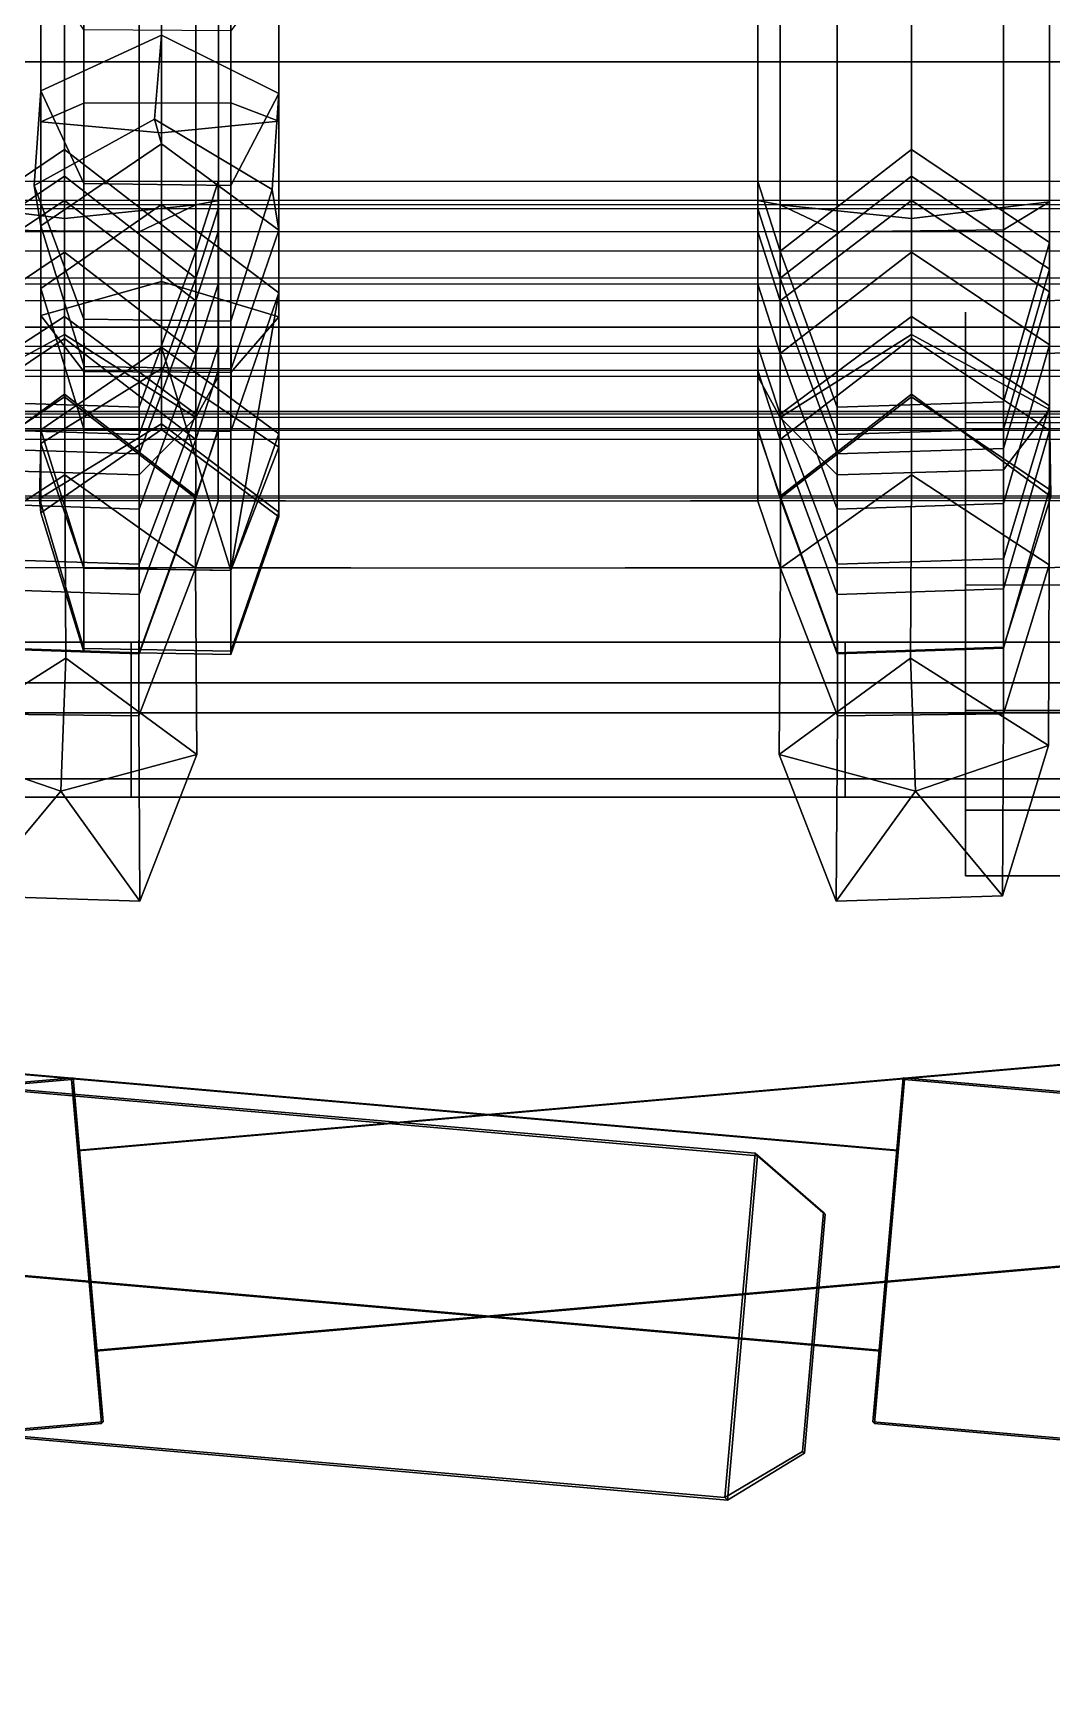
# Model space of a CAD drawing. Extents: x -252 to 252, y 0 to 101.
# Drawn here: x 196.3 to 200.5, y 14.07 to 20.88 of the extents above; entities that cross this region are included whole.
import ezdxf

# ---------------------------------------------------------------- set-up
doc = ezdxf.new("R2010")
doc.units = 0

msp = doc.modelspace()

# ---------------------------------------------------------------- linework, layer by layer
for points in [[(196.337097, 20.511292, 121.54702), (196.337097, 21.884995, 121.13636), (196.514252, 21.952021, 121.711983), (196.514252, 20.58807, 122.121117)], [(196.514252, 20.58807, 122.121117), (196.514252, 21.952021, 121.711983), (197.120285, 21.953234, 121.722801), (197.120285, 20.589447, 122.131996)], [(197.120285, 20.589447, 122.131996), (197.120285, 21.953234, 121.722801), (197.31749, 21.886963, 121.153236), (197.31749, 20.513542, 121.563393)], [(196.833374, 20.465231, 121.201912), (196.833374, 21.844782, 120.791328), (196.337097, 21.884995, 121.13636), (196.337097, 20.511292, 121.54702)], [(197.31749, 20.513542, 121.563393), (197.31749, 21.886963, 121.153236), (196.833374, 21.844782, 120.791328), (196.833374, 20.465231, 121.201912)], [(196.833389, 21.317327, 107.884071), (196.833389, 20.868469, 108.299126), (196.337097, 20.638727, 108.038231), (196.337097, 21.15716, 107.575371)], [(197.31749, 21.149303, 107.559975), (197.31749, 20.627499, 108.025337), (196.833389, 20.868469, 108.299126), (196.833389, 21.317327, 107.884071)], [(196.741714, 20.057257, -57.073151), (196.741714, 21.23052, -56.93692), (196.055923, 21.227802, -56.91423), (196.055923, 20.064901, -57.051437)], [(196.975372, 20.168886, -56.454132), (196.97554, 21.153934, -56.295334), (196.741714, 21.23052, -56.93692), (196.741714, 20.057257, -57.073151)], [(199.384445, 20.168886, -155.291443), (199.384277, 21.153934, -155.450241), (199.618103, 21.23052, -154.808655), (199.618103, 20.057257, -154.672424)], [(199.618103, 20.057257, -154.672424), (199.618103, 21.23052, -154.808655), (200.303894, 21.227802, -154.831345), (200.303894, 20.064901, -154.694138)], [(200.303894, 20.064901, -154.694138), (200.303894, 21.227802, -154.831345), (200.493866, 21.149532, -155.486023), (200.493866, 20.181246, -155.325882)], [(173.486786, -0.033936, 217.815475), (173.486786, 21.105835, 217.815475), (240.904663, 21.105835, 217.815536), (240.904663, -0.033936, 217.815506)], [(173.486786, 21.105835, 200.184692), (173.486786, 20.758301, 199.681946), (240.904663, 20.758301, 199.681946), (240.904663, 21.105835, 200.184692)], [(181.678436, 20.170946, -155.296692), (181.678406, 21.153006, -155.456345), (199.384277, 21.153934, -155.450241), (199.384445, 20.168886, -155.291443)], [(195.865952, 20.181246, -56.419693), (195.865952, 21.149532, -56.259552), (196.434097, 21.103878, -55.877853), (196.434097, 20.112244, -56.057053)], [(196.337097, 21.15716, 107.575371), (196.337097, 20.638727, 108.038231), (196.514252, 20.2558, 107.603035), (196.514252, 20.890156, 107.061081)], [(196.434097, 20.112244, -56.057053), (196.434097, 21.103878, -55.877853), (196.97554, 21.153934, -56.295334), (196.975372, 20.168886, -56.454132)], [(214.681381, 20.170946, -56.448883), (214.681412, 21.153006, -56.28923), (196.97554, 21.153934, -56.295334), (196.975372, 20.168886, -56.454132)], [(197.06842, 21.095037, -56.013428), (197.068115, 20.186163, -56.175095), (196.975372, 20.168886, -56.454132), (196.97554, 21.153934, -56.295334)], [(197.12027, 20.885307, 107.051453), (197.12027, 20.248848, 107.595406), (197.31749, 20.627499, 108.025337), (197.31749, 21.149303, 107.559975)], [(199.291397, 21.095037, -155.732147), (199.291702, 20.186163, -155.57048), (199.384445, 20.168886, -155.291443), (199.384277, 21.153934, -155.450241)], [(199.92572, 20.112244, -155.688522), (199.92572, 21.103878, -155.867722), (199.384277, 21.153934, -155.450241), (199.384445, 20.168886, -155.291443)], [(200.493866, 20.181246, -155.325882), (200.493866, 21.149532, -155.486023), (199.92572, 21.103878, -155.867722), (199.92572, 20.112244, -155.688522)], [(199.291397, 21.095037, -155.732147), (181.770874, 21.094227, -155.737869), (181.771423, 20.188307, -155.576233), (199.291702, 20.186163, -155.57048)], [(197.06842, 21.095037, -56.013428), (214.588943, 21.094227, -56.007706), (214.588394, 20.188307, -56.169342), (197.068115, 20.186163, -56.175095)], [(196.833389, 20.868469, 108.299126), (196.805252, 20.522322, 109.002464), (196.308746, 20.248247, 108.866371), (196.337097, 20.638727, 108.038231)], [(196.514252, 20.890156, 107.061081), (196.514252, 20.2558, 107.603035), (197.12027, 20.248848, 107.595406), (197.12027, 20.885307, 107.051453)], [(197.31749, 20.627499, 108.025337), (197.28949, 20.231127, 108.866005), (196.805252, 20.522322, 109.002464), (196.833389, 20.868469, 108.299126)], [(240.904663, 19.664185, 199.681946), (240.904663, 20.758301, 199.681946), (173.486786, 20.758301, 199.681946), (173.486786, 19.664185, 199.681946)], [(196.337097, 20.638727, 108.038231), (196.308746, 20.248247, 108.866371), (196.514252, 19.696627, 108.592796), (196.514252, 20.2558, 107.603035)], [(197.12027, 20.248848, 107.595406), (197.120285, 19.689064, 108.586067), (197.28949, 20.231127, 108.866005), (197.31749, 20.627499, 108.025337)], [(196.337097, 19.71277, 121.611031), (196.337097, 20.511292, 121.54702), (196.514252, 20.58807, 122.121117), (196.514252, 19.480957, 122.142128)], [(196.514252, 19.480957, 122.142128), (196.514252, 20.58807, 122.121117), (197.120285, 20.589447, 122.131996), (197.120285, 19.476746, 122.151543)], [(197.120285, 19.476746, 122.151543), (197.120285, 20.589447, 122.131996), (197.31749, 20.513542, 121.563393), (197.31749, 19.705961, 121.626381)], [(196.805252, 20.522322, 109.002464), (196.833191, 20.419563, 110.684746), (196.337082, 20.081671, 110.68911), (196.308746, 20.248247, 108.866371)], [(196.833374, 19.851828, 121.292244), (196.833374, 20.465231, 121.201912), (196.337097, 20.511292, 121.54702), (196.337097, 19.71277, 121.611031)], [(197.28949, 20.231127, 108.866005), (197.317245, 20.064226, 110.673134), (196.833191, 20.419563, 110.684746), (196.805252, 20.522322, 109.002464)], [(197.31749, 19.705961, 121.626381), (197.31749, 20.513542, 121.563393), (196.833374, 20.465231, 121.201912), (196.833374, 19.851828, 121.292244)], [(195.865952, 19.809288, -42.065674), (195.865952, 20.013504, -44.504181), (196.434097, 20.396759, -44.472092), (196.434097, 20.18572, -41.987213)], [(195.865952, 20.013504, -44.504181), (195.865952, 19.902584, -47.146774), (196.434097, 20.286816, -47.162979), (196.434097, 20.396759, -44.472092)], [(196.833191, 20.419563, 110.684746), (196.833374, 20.17001, 113.825508), (196.337097, 19.82291, 113.805336), (196.337082, 20.081671, 110.68911)], [(196.434097, 20.18572, -41.987213), (196.434097, 20.396759, -44.472092), (196.975372, 19.977404, -44.506897), (196.975372, 19.773079, -42.073288)], [(196.434097, 20.396759, -44.472092), (196.434097, 20.286816, -47.162979), (196.975372, 19.865627, -47.14505), (196.975372, 19.977404, -44.506897)], [(197.317245, 20.064226, 110.673134), (197.31749, 19.80591, 113.804115), (196.833374, 20.17001, 113.825508), (196.833191, 20.419563, 110.684746)], [(199.92572, 20.18572, -169.758362), (199.92572, 20.396759, -167.273483), (199.384445, 19.977404, -167.238678), (199.384445, 19.773079, -169.672287)], [(199.92572, 20.396759, -167.273483), (199.92572, 20.286816, -164.582596), (199.384445, 19.865627, -164.600525), (199.384445, 19.977404, -167.238678)], [(200.493866, 19.809288, -169.679901), (200.493866, 20.013504, -167.241394), (199.92572, 20.396759, -167.273483), (199.92572, 20.18572, -169.758362)], [(200.493866, 20.013504, -167.241394), (200.493866, 19.902584, -164.598801), (199.92572, 20.286816, -164.582596), (199.92572, 20.396759, -167.273483)], [(195.865952, 19.902584, -47.146774), (195.865952, 19.591726, -49.801056), (196.434097, 19.973686, -49.845642), (196.434097, 20.286816, -47.162979)], [(196.434097, 20.286816, -47.162979), (196.434097, 19.973686, -49.845642), (196.975372, 19.555761, -49.796417), (196.975372, 19.865627, -47.14505)], [(199.92572, 20.286816, -164.582596), (199.92572, 19.973686, -161.899933), (199.384445, 19.555761, -161.949158), (199.384445, 19.865627, -164.600525)], [(200.493866, 19.902584, -164.598801), (200.493866, 19.591726, -161.944519), (199.92572, 19.973686, -161.899933), (199.92572, 20.286816, -164.582596)], [(199.291718, 20.264772, -167.244827), (181.771454, 20.270863, -167.245193), (181.771423, 20.062759, -169.714905), (199.291718, 20.056789, -169.713562)], [(181.771454, 20.157879, -164.577194), (181.771454, 20.270863, -167.245193), (199.291718, 20.264772, -167.244827), (199.291718, 20.151781, -164.57782)], [(196.308746, 20.248247, 108.866371), (196.337082, 20.081671, 110.68911), (196.514542, 19.502501, 110.709236), (196.514252, 19.696627, 108.592796)], [(196.514252, 20.2558, 107.603035), (196.514252, 19.696627, 108.592796), (197.120285, 19.689064, 108.586067), (197.12027, 20.248848, 107.595406)], [(197.0681, 20.151781, -47.167755), (197.0681, 20.264772, -44.500748), (196.975372, 19.977404, -44.506897), (196.975372, 19.865627, -47.14505)], [(197.0681, 20.264772, -44.500748), (197.0681, 20.056789, -42.032013), (196.975372, 19.773079, -42.073288), (196.975372, 19.977404, -44.506897)], [(214.588364, 20.157879, -47.168381), (214.588364, 20.270863, -44.500381), (197.0681, 20.264772, -44.500748), (197.0681, 20.151781, -47.167755)], [(197.0681, 20.264772, -44.500748), (214.588364, 20.270863, -44.500381), (214.588394, 20.062759, -42.03067), (197.0681, 20.056789, -42.032013)], [(197.120285, 19.689064, 108.586067), (197.120453, 19.491718, 110.699379), (197.317245, 20.064226, 110.673134), (197.28949, 20.231127, 108.866005)], [(199.291718, 20.151781, -164.57782), (199.291718, 20.264772, -167.244827), (199.384445, 19.977404, -167.238678), (199.384445, 19.865627, -164.600525)], [(199.291718, 20.264772, -167.244827), (199.291718, 20.056789, -169.713562), (199.384445, 19.773079, -169.672287), (199.384445, 19.977404, -167.238678)], [(199.384277, 19.291578, -155.548416), (181.678391, 19.29631, -155.551575), (181.678436, 20.170946, -155.296692), (199.384445, 20.168886, -155.291443)], [(181.771423, 20.188307, -155.576233), (181.770966, 19.46479, -155.755295), (199.291458, 19.461075, -155.751526), (199.291702, 20.186163, -155.57048)], [(199.291718, 19.841305, -161.911331), (181.771423, 19.847355, -161.910721), (181.771454, 20.157879, -164.577194), (199.291718, 20.151781, -164.57782)], [(195.865952, 19.339731, -39.824478), (195.865952, 19.809288, -42.065674), (196.434097, 20.18572, -41.987213), (196.434097, 19.707495, -39.712326)], [(195.865952, 19.324181, -56.181915), (195.865952, 20.181246, -56.419693), (196.434097, 20.112244, -56.057053), (196.434097, 19.633501, -55.941315)], [(196.833374, 20.17001, 113.825508), (196.833374, 19.582031, 118.009575), (196.337097, 19.240602, 117.943977), (196.337097, 19.82291, 113.805336)], [(196.434097, 19.707495, -39.712326), (196.434097, 20.18572, -41.987213), (196.975372, 19.773079, -42.073288), (196.975372, 19.305079, -39.835022)], [(196.434097, 19.633501, -55.941315), (196.434097, 20.112244, -56.057053), (196.975372, 20.168886, -56.454132), (196.97554, 19.291578, -56.197159)], [(196.97554, 19.291578, -56.197159), (196.975372, 20.168886, -56.454132), (196.741714, 20.057257, -57.073151), (196.741714, 19.055222, -56.772873)], [(196.833374, 19.582031, 118.009575), (196.833374, 20.17001, 113.825508), (197.31749, 19.80591, 113.804115), (197.12027, 18.661106, 117.83271)], [(197.068115, 20.186163, -56.175095), (197.068359, 19.461075, -55.994049), (196.97554, 19.291578, -56.197159), (196.975372, 20.168886, -56.454132)], [(196.97554, 19.291578, -56.197159), (214.681427, 19.29631, -56.194), (214.681381, 20.170946, -56.448883), (196.975372, 20.168886, -56.454132)], [(197.0681, 19.841305, -49.834244), (197.0681, 20.151781, -47.167755), (196.975372, 19.865627, -47.14505), (196.975372, 19.555761, -49.796417)], [(197.0681, 19.841305, -49.834244), (214.588394, 19.847355, -49.834854), (214.588364, 20.157879, -47.168381), (197.0681, 20.151781, -47.167755)], [(214.588394, 20.188307, -56.169342), (214.588852, 19.46479, -55.99028), (197.068359, 19.461075, -55.994049), (197.068115, 20.186163, -56.175095)], [(199.291702, 20.186163, -155.57048), (199.291458, 19.461075, -155.751526), (199.384277, 19.291578, -155.548416), (199.384445, 20.168886, -155.291443)], [(199.291718, 19.841305, -161.911331), (199.291718, 20.151781, -164.57782), (199.384445, 19.865627, -164.600525), (199.384445, 19.555761, -161.949158)], [(199.92572, 19.633501, -155.80426), (199.92572, 20.112244, -155.688522), (199.384445, 20.168886, -155.291443), (199.384277, 19.291578, -155.548416)], [(199.384277, 19.291578, -155.548416), (199.384445, 20.168886, -155.291443), (199.618103, 20.057257, -154.672424), (199.618103, 19.055222, -154.972702)], [(199.92572, 19.707495, -172.033249), (199.92572, 20.18572, -169.758362), (199.384445, 19.773079, -169.672287), (199.384445, 19.305079, -171.910553)], [(200.493866, 19.339731, -171.921097), (200.493866, 19.809288, -169.679901), (199.92572, 20.18572, -169.758362), (199.92572, 19.707495, -172.033249)], [(200.493866, 19.324181, -155.56366), (200.493866, 20.181246, -155.325882), (199.92572, 20.112244, -155.688522), (199.92572, 19.633501, -155.80426)], [(200.303894, 19.07608, -154.98172), (200.303894, 20.064901, -154.694138), (200.493866, 20.181246, -155.325882), (200.493866, 19.324181, -155.56366)], [(181.771423, 20.062759, -169.714905), (181.771408, 19.589851, -171.982956), (199.291916, 19.584032, -171.981125), (199.291718, 20.056789, -169.713562)], [(196.741714, 19.055222, -56.772873), (196.741714, 20.057257, -57.073151), (196.055923, 20.064901, -57.051437), (196.055923, 19.07608, -56.763855)], [(196.337082, 20.081671, 110.68911), (196.337097, 19.82291, 113.805336), (196.514252, 19.244299, 113.772026), (196.514542, 19.502501, 110.709236)], [(197.0681, 20.056789, -42.032013), (197.067902, 19.584032, -39.76445), (196.975372, 19.305079, -39.835022), (196.975372, 19.773079, -42.073288)], [(214.588394, 20.062759, -42.03067), (214.588409, 19.589851, -39.762619), (197.067902, 19.584032, -39.76445), (197.0681, 20.056789, -42.032013)], [(197.120453, 19.491718, 110.699379), (197.120285, 19.233791, 113.771629), (197.31749, 19.80591, 113.804115), (197.317245, 20.064226, 110.673134)], [(199.291718, 20.056789, -169.713562), (199.291916, 19.584032, -171.981125), (199.384445, 19.305079, -171.910553), (199.384445, 19.773079, -169.672287)], [(199.618103, 19.055222, -154.972702), (199.618103, 20.057257, -154.672424), (200.303894, 20.064901, -154.694138), (200.303894, 19.07608, -154.98172)], [(199.384445, 19.977404, -167.238678), (181.678436, 19.983555, -167.239044), (181.678436, 19.87179, -164.600388), (199.384445, 19.865627, -164.600525)], [(181.678436, 19.779116, -169.67366), (181.678436, 19.983555, -167.239044), (199.384445, 19.977404, -167.238678), (199.384445, 19.773079, -169.672287)], [(195.865952, 19.591726, -49.801056), (195.865952, 19.237305, -52.235611), (196.434097, 19.617863, -52.290955), (196.434097, 19.973686, -49.845642)], [(196.434097, 19.973686, -49.845642), (196.434097, 19.617863, -52.290955), (196.975372, 19.200703, -52.229996), (196.975372, 19.555761, -49.796417)], [(196.975372, 19.773079, -42.073288), (196.975372, 19.977404, -44.506897), (196.741714, 19.333738, -44.560486), (196.741714, 19.141623, -42.20549)], [(196.975372, 19.977404, -44.506897), (196.975372, 19.865627, -47.14505), (196.741714, 19.221096, -47.117569), (196.741714, 19.333738, -44.560486)], [(196.975372, 19.977404, -44.506897), (214.681381, 19.983555, -44.506531), (214.681381, 19.87179, -47.145187), (196.975372, 19.865627, -47.14505)], [(214.681381, 19.779116, -42.071915), (214.681381, 19.983555, -44.506531), (196.975372, 19.977404, -44.506897), (196.975372, 19.773079, -42.073288)], [(199.384445, 19.773079, -169.672287), (199.384445, 19.977404, -167.238678), (199.618103, 19.333738, -167.185089), (199.618103, 19.141623, -169.540085)], [(199.384445, 19.977404, -167.238678), (199.384445, 19.865627, -164.600525), (199.618103, 19.221096, -164.628006), (199.618103, 19.333738, -167.185089)], [(199.92572, 19.973686, -161.899933), (199.92572, 19.617863, -159.45462), (199.384445, 19.200703, -159.515579), (199.384445, 19.555761, -161.949158)], [(200.493866, 19.591726, -161.944519), (200.493866, 19.237305, -159.509964), (199.92572, 19.617863, -159.45462), (199.92572, 19.973686, -161.899933)], [(200.303894, 19.163996, -169.544724), (200.303894, 19.35652, -167.186798), (200.493866, 20.013504, -167.241394), (200.493866, 19.809288, -169.679901)], [(200.303894, 19.35652, -167.186798), (200.303894, 19.243933, -164.626785), (200.493866, 19.902584, -164.598801), (200.493866, 20.013504, -167.241394)], [(200.303894, 19.243933, -164.626785), (200.303894, 18.936968, -162.021286), (200.493866, 19.591726, -161.944519), (200.493866, 19.902584, -164.598801)], [(181.678436, 19.87179, -164.600388), (181.678436, 19.561871, -161.948074), (199.384445, 19.555761, -161.949158), (199.384445, 19.865627, -164.600525)], [(181.771423, 19.491432, -159.476135), (181.771423, 19.847355, -161.910721), (199.291718, 19.841305, -161.911331), (199.291718, 19.485394, -159.477234)], [(196.833374, 19.493629, 121.261986), (196.833374, 19.851828, 121.292244), (196.337097, 19.71277, 121.611031), (196.337097, 19.184687, 121.421577)], [(196.337097, 19.82291, 113.805336), (196.337097, 19.240602, 117.943977), (196.514252, 18.671442, 117.834496), (196.514252, 19.244299, 113.772026)], [(196.975372, 19.865627, -47.14505), (196.975372, 19.555761, -49.796417), (196.741714, 18.914265, -49.721603), (196.741714, 19.221096, -47.117569)], [(197.31749, 19.169558, 121.4291), (197.31749, 19.705961, 121.626381), (196.833374, 19.851828, 121.292244), (196.833374, 19.493629, 121.261986)], [(214.681381, 19.87179, -47.145187), (214.681381, 19.561871, -49.797501), (196.975372, 19.555761, -49.796417), (196.975372, 19.865627, -47.14505)], [(197.0681, 19.485394, -52.268341), (197.0681, 19.841305, -49.834244), (196.975372, 19.555761, -49.796417), (196.975372, 19.200703, -52.229996)], [(214.588394, 19.491432, -52.26944), (214.588394, 19.847355, -49.834854), (197.0681, 19.841305, -49.834244), (197.0681, 19.485394, -52.268341)], [(199.291718, 19.485394, -159.477234), (199.291718, 19.841305, -161.911331), (199.384445, 19.555761, -161.949158), (199.384445, 19.200703, -159.515579)], [(199.384445, 19.865627, -164.600525), (199.384445, 19.555761, -161.949158), (199.618103, 18.914265, -162.023972), (199.618103, 19.221096, -164.628006)], [(199.384445, 19.305079, -171.910553), (181.678436, 19.31101, -171.911942), (181.678436, 19.779116, -169.67366), (199.384445, 19.773079, -169.672287)], [(196.975372, 19.305079, -39.835022), (196.975372, 19.773079, -42.073288), (196.741714, 19.141623, -42.20549), (196.741714, 18.687441, -40.023804)], [(196.975372, 19.305079, -39.835022), (214.681381, 19.31101, -39.833641), (214.681381, 19.779116, -42.071915), (196.975372, 19.773079, -42.073288)], [(197.12027, 18.661106, 117.83271), (197.31749, 19.80591, 113.804115), (197.120285, 19.233791, 113.771629)], [(199.384445, 19.305079, -171.910553), (199.384445, 19.773079, -169.672287), (199.618103, 19.141623, -169.540085), (199.618103, 18.687441, -171.721771)], [(200.303894, 18.709299, -171.728363), (200.303894, 19.163996, -169.544724), (200.493866, 19.809288, -169.679901), (200.493866, 19.339731, -171.921097)], [(195.867188, 18.683996, -37.684982), (195.865952, 19.339731, -39.824478), (196.434097, 19.707495, -39.712326), (196.43512, 19.055487, -37.583382)], [(196.337097, 19.184687, 121.421577), (196.337097, 19.71277, 121.611031), (196.514252, 19.480957, 122.142128), (196.514252, 18.669683, 121.687019)], [(196.43512, 19.055487, -37.583382), (196.434097, 19.707495, -39.712326), (196.975372, 19.305079, -39.835022), (196.974625, 18.670834, -37.761635)], [(196.514252, 19.696627, 108.592796), (196.514542, 19.502501, 110.709236), (197.120453, 19.491718, 110.699379), (197.120285, 19.689064, 108.586067)], [(197.120285, 18.66033, 121.692024), (197.120285, 19.476746, 122.151543), (197.31749, 19.705961, 121.626381), (197.31749, 19.169558, 121.4291)], [(199.924698, 19.055487, -174.162201), (199.92572, 19.707495, -172.033249), (199.384445, 19.305079, -171.910553), (199.385193, 18.670834, -173.983948)], [(200.49263, 18.683996, -174.060593), (200.493866, 19.339731, -171.921097), (199.92572, 19.707495, -172.033249), (199.924698, 19.055487, -174.162201)], [(200.147507, 18.084034, -41.058395), (200.147507, 17.401602, -45.317184), (200.147507, 19.726036, -45.317184), (200.147507, 19.271122, -41.058395)], [(200.147507, 17.401602, -50.328888), (200.147507, 19.162817, -50.328888), (200.147507, 19.726036, -45.317184), (200.147507, 17.401602, -45.317184)], [(173.486786, 19.664185, 199.681946), (173.486786, 19.31665, 200.184692), (240.904663, 19.31665, 200.184692), (240.904663, 19.664185, 199.681946)], [(195.860107, 18.965393, -55.505142), (195.865952, 19.324181, -56.181915), (196.434097, 19.633501, -55.941315), (196.434097, 19.388397, -55.556534)], [(195.865952, 19.237305, -52.235611), (195.865952, 18.994432, -54.218567), (196.434097, 19.37616, -54.265045), (196.434097, 19.617863, -52.290955)], [(196.434097, 19.388397, -55.556534), (196.434097, 19.633501, -55.941315), (196.97554, 19.291578, -56.197159), (196.975372, 18.966841, -55.558594)], [(196.434097, 19.617863, -52.290955), (196.434097, 19.37616, -54.265045), (196.975372, 18.958479, -54.213898), (196.975372, 19.200703, -52.229996)], [(199.92572, 19.388397, -156.189041), (199.92572, 19.633501, -155.80426), (199.384277, 19.291578, -155.548416), (199.384445, 18.966841, -156.186981)], [(199.92572, 19.617863, -159.45462), (199.92572, 19.37616, -157.48053), (199.384445, 18.958479, -157.531677), (199.384445, 19.200703, -159.515579)], [(200.49971, 18.965393, -156.240433), (200.493866, 19.324181, -155.56366), (199.92572, 19.633501, -155.80426), (199.92572, 19.388397, -156.189041)], [(200.493866, 19.237305, -159.509964), (200.493866, 18.994432, -157.527008), (199.92572, 19.37616, -157.48053), (199.92572, 19.617863, -159.45462)], [(199.384445, 19.555761, -161.949158), (181.678436, 19.561871, -161.948074), (181.678436, 19.206806, -159.51445), (199.384445, 19.200703, -159.515579)], [(199.291916, 19.584032, -171.981125), (181.771408, 19.589851, -171.982956), (181.770264, 18.959055, -174.142761), (199.292374, 18.946117, -174.066498)], [(196.833374, 19.582031, 118.009575), (196.833374, 19.24271, 120.127724), (196.337097, 18.898685, 120.077293), (196.337097, 19.240602, 117.943977)], [(196.975372, 19.555761, -49.796417), (196.975372, 19.200703, -52.229996), (196.741714, 18.562315, -52.1371), (196.741714, 18.914265, -49.721603)], [(197.31749, 19.223879, 117.940331), (197.31749, 18.881834, 120.074608), (196.833374, 19.24271, 120.127724), (196.833374, 19.582031, 118.009575)], [(197.12027, 18.661106, 117.83271), (197.31749, 19.223879, 117.940331), (196.833374, 19.582031, 118.009575)], [(197.067902, 19.584032, -39.76445), (197.067444, 18.946117, -37.679085), (196.974625, 18.670834, -37.761635), (196.975372, 19.305079, -39.835022)], [(196.975372, 19.555761, -49.796417), (214.681381, 19.561871, -49.797501), (214.681381, 19.206806, -52.231125), (196.975372, 19.200703, -52.229996)], [(197.067902, 19.584032, -39.76445), (214.588409, 19.589851, -39.762619), (214.589554, 18.959055, -37.602814), (197.067444, 18.946117, -37.679085)], [(199.291916, 19.584032, -171.981125), (199.292374, 18.946117, -174.066498), (199.385193, 18.670834, -173.983948), (199.384445, 19.305079, -171.910553)], [(199.384445, 19.555761, -161.949158), (199.384445, 19.200703, -159.515579), (199.618103, 18.562315, -159.608475), (199.618103, 18.914265, -162.023972)], [(200.303894, 18.936968, -162.021286), (200.303894, 18.584934, -159.604782), (200.493866, 19.237305, -159.509964), (200.493866, 19.591726, -161.944519)], [(199.291718, 19.245434, -157.514862), (181.771423, 19.251513, -157.514679), (181.771423, 19.491432, -159.476135), (199.291718, 19.485394, -159.477234)], [(196.833374, 19.266062, 120.935814), (196.833374, 19.493629, 121.261986), (196.337097, 19.184687, 121.421577), (196.331223, 18.956903, 120.996742)], [(196.514542, 19.502501, 110.709236), (196.514252, 19.244299, 113.772026), (197.120285, 19.233791, 113.771629), (197.120453, 19.491718, 110.699379)], [(196.514252, 18.669683, 121.687019), (196.514252, 19.480957, 122.142128), (197.120285, 19.476746, 122.151543), (197.120285, 18.66033, 121.692024)], [(197.31749, 18.901436, 120.943306), (197.31749, 19.169558, 121.4291), (196.833374, 19.493629, 121.261986), (196.833374, 19.266062, 120.935814)], [(197.0681, 19.245434, -54.230713), (197.0681, 19.485394, -52.268341), (196.975372, 19.200703, -52.229996), (196.975372, 18.958479, -54.213898)], [(197.0681, 19.245434, -54.230713), (214.588394, 19.251513, -54.230896), (214.588394, 19.491432, -52.26944), (197.0681, 19.485394, -52.268341)], [(199.291718, 19.245434, -157.514862), (199.291718, 19.485394, -159.477234), (199.384445, 19.200703, -159.515579), (199.384445, 18.958479, -157.531677)], [(199.291458, 19.461075, -155.751526), (181.770966, 19.46479, -155.755295), (181.771423, 19.244499, -156.253006), (199.291718, 19.238398, -156.252625)], [(197.068359, 19.461075, -55.994049), (197.0681, 19.238398, -55.49295), (196.975372, 18.966841, -55.558594), (196.97554, 19.291578, -56.197159)], [(197.068359, 19.461075, -55.994049), (214.588852, 19.46479, -55.99028), (214.588394, 19.244499, -55.492569), (197.0681, 19.238398, -55.49295)], [(199.291458, 19.461075, -155.751526), (199.291718, 19.238398, -156.252625), (199.384445, 18.966841, -156.186981), (199.384277, 19.291578, -155.548416)], [(195.865952, 18.994432, -54.218567), (195.860107, 18.965393, -55.505142), (196.434097, 19.388397, -55.556534), (196.434097, 19.37616, -54.265045)], [(196.741714, 19.141623, -42.20549), (196.741714, 19.333738, -44.560486), (196.055923, 19.35652, -44.558777), (196.055923, 19.163996, -42.200851)], [(196.741714, 19.333738, -44.560486), (196.741714, 19.221096, -47.117569), (196.055923, 19.243933, -47.11879), (196.055923, 19.35652, -44.558777)], [(196.434097, 19.37616, -54.265045), (196.434097, 19.388397, -55.556534), (196.975372, 18.966841, -55.558594), (196.975372, 18.958479, -54.213898)], [(199.92572, 19.37616, -157.48053), (199.92572, 19.388397, -156.189041), (199.384445, 18.966841, -156.186981), (199.384445, 18.958479, -157.531677)], [(199.618103, 19.141623, -169.540085), (199.618103, 19.333738, -167.185089), (200.303894, 19.35652, -167.186798), (200.303894, 19.163996, -169.544724)], [(199.618103, 19.333738, -167.185089), (199.618103, 19.221096, -164.628006), (200.303894, 19.243933, -164.626785), (200.303894, 19.35652, -167.186798)], [(200.493866, 18.994432, -157.527008), (200.49971, 18.965393, -156.240433), (199.92572, 19.388397, -156.189041), (199.92572, 19.37616, -157.48053)], [(200.30394, 18.06975, -173.82016), (200.303894, 18.709299, -171.728363), (200.493866, 19.339731, -171.921097), (200.49263, 18.683996, -174.060593)], [(173.486786, 19.31665, 200.184692), (173.486786, -0.033936, 200.184692), (240.904663, -0.033936, 200.184692), (240.904663, 19.31665, 200.184692)], [(181.67746, 18.683996, -174.060837), (181.678436, 19.31101, -171.911942), (199.384445, 19.305079, -171.910553), (199.385193, 18.670834, -173.983948)], [(181.678436, 18.973007, -156.186859), (181.678391, 19.29631, -155.551575), (199.384277, 19.291578, -155.548416), (199.384445, 18.966841, -156.186981)], [(196.833374, 19.24271, 120.127724), (196.833374, 19.266062, 120.935814), (196.331223, 18.956903, 120.996742), (196.337097, 18.898685, 120.077293)], [(196.974625, 18.670834, -37.761635), (196.975372, 19.305079, -39.835022), (196.741714, 18.687441, -40.023804), (196.740234, 18.061615, -37.972595)], [(196.975372, 18.966841, -55.558594), (196.97554, 19.291578, -56.197159), (196.741714, 19.055222, -56.772873), (196.741714, 18.321732, -55.562408)], [(197.31749, 18.881834, 120.074608), (197.31749, 18.901436, 120.943306), (196.833374, 19.266062, 120.935814), (196.833374, 19.24271, 120.127724)], [(214.682358, 18.683996, -37.684738), (214.681381, 19.31101, -39.833641), (196.975372, 19.305079, -39.835022), (196.974625, 18.670834, -37.761635)], [(214.681381, 18.973007, -55.558716), (214.681427, 19.29631, -56.194), (196.97554, 19.291578, -56.197159), (196.975372, 18.966841, -55.558594)], [(199.384445, 18.966841, -156.186981), (199.384277, 19.291578, -155.548416), (199.618103, 19.055222, -154.972702), (199.618103, 18.321732, -156.183167)], [(199.385193, 18.670834, -173.983948), (199.384445, 19.305079, -171.910553), (199.618103, 18.687441, -171.721771), (199.619583, 18.061615, -173.77298)], [(200.147507, 19.271122, -41.058395), (211.613754, 19.271122, -41.05864), (211.613754, 18.084034, -41.05864), (200.147507, 18.084034, -41.058395)], [(200.303894, 18.344591, -156.182953), (200.303894, 19.07608, -154.98172), (200.493866, 19.324181, -155.56366), (200.49971, 18.965393, -156.240433)], [(181.678436, 19.206806, -159.51445), (181.678436, 18.964605, -157.531082), (199.384445, 18.958479, -157.531677), (199.384445, 19.200703, -159.515579)], [(181.771423, 19.244499, -156.253006), (181.771423, 19.251513, -157.514679), (199.291718, 19.245434, -157.514862), (199.291718, 19.238398, -156.252625)], [(196.741714, 19.221096, -47.117569), (196.741714, 18.914265, -49.721603), (196.055923, 18.936968, -49.724289), (196.055923, 19.243933, -47.11879)], [(196.337097, 19.240602, 117.943977), (196.337097, 18.898685, 120.077293), (196.514252, 18.325195, 119.99366), (196.514252, 18.671442, 117.834496)], [(196.514252, 19.244299, 113.772026), (196.514252, 18.671442, 117.834496), (197.12027, 18.661106, 117.83271), (197.120285, 19.233791, 113.771629)], [(196.975372, 19.200703, -52.229996), (196.975372, 18.958479, -54.213898), (196.741714, 18.317389, -54.135132), (196.741714, 18.562315, -52.1371)], [(197.0681, 19.238398, -55.49295), (197.0681, 19.245434, -54.230713), (196.975372, 18.958479, -54.213898), (196.975372, 18.966841, -55.558594)], [(214.681381, 19.206806, -52.231125), (214.681381, 18.964605, -54.214493), (196.975372, 18.958479, -54.213898), (196.975372, 19.200703, -52.229996)], [(214.588394, 19.244499, -55.492569), (214.588394, 19.251513, -54.230896), (197.0681, 19.245434, -54.230713), (197.0681, 19.238398, -55.49295)], [(197.12027, 18.661106, 117.83271), (197.120285, 18.314777, 119.992378), (197.31749, 18.881834, 120.074608), (197.31749, 19.223879, 117.940331)], [(199.291718, 19.238398, -156.252625), (199.291718, 19.245434, -157.514862), (199.384445, 18.958479, -157.531677), (199.384445, 18.966841, -156.186981)], [(199.384445, 19.200703, -159.515579), (199.384445, 18.958479, -157.531677), (199.618103, 18.317389, -157.610443), (199.618103, 18.562315, -159.608475)], [(199.618103, 19.221096, -164.628006), (199.618103, 18.914265, -162.023972), (200.303894, 18.936968, -162.021286), (200.303894, 19.243933, -164.626785)], [(200.303894, 18.584934, -159.604782), (200.303894, 18.340076, -157.607712), (200.493866, 18.994432, -157.527008), (200.493866, 19.237305, -159.509964)], [(196.741714, 18.687441, -40.023804), (196.741714, 19.141623, -42.20549), (196.055923, 19.163996, -42.200851), (196.055923, 18.709299, -40.017212)], [(196.331223, 18.956903, 120.996742), (196.337097, 19.184687, 121.421577), (196.514252, 18.669683, 121.687019), (196.514252, 18.339008, 120.954628)], [(197.120285, 18.328484, 120.955238), (197.120285, 18.66033, 121.692024), (197.31749, 19.169558, 121.4291), (197.31749, 18.901436, 120.943306)], [(199.618103, 18.687441, -171.721771), (199.618103, 19.141623, -169.540085), (200.303894, 19.163996, -169.544724), (200.303894, 18.709299, -171.728363)], [(200.147507, 17.672449, -54.561829), (200.147507, 18.59959, -54.561829), (200.147507, 19.162817, -50.328888), (200.147507, 17.401602, -50.328888)], [(196.741714, 18.321732, -55.562408), (196.741714, 19.055222, -56.772873), (196.055923, 19.07608, -56.763855), (196.055923, 18.344591, -55.562622)], [(199.618103, 18.321732, -156.183167), (199.618103, 19.055222, -154.972702), (200.303894, 19.07608, -154.98172), (200.303894, 18.344591, -156.182953)], [(195.870178, 17.938871, -35.68158), (195.867188, 18.683996, -37.684982), (196.43512, 19.055487, -37.583382), (196.43898, 18.29941, -35.550224)], [(196.43898, 18.29941, -35.550224), (196.43512, 19.055487, -37.583382), (196.974625, 18.670834, -37.761635), (196.979538, 17.90246, -35.694603)], [(199.920837, 18.29941, -176.195358), (199.924698, 19.055487, -174.162201), (199.385193, 18.670834, -173.983948), (199.38028, 17.90246, -176.05098)], [(200.489639, 17.938871, -176.063995), (200.49263, 18.683996, -174.060593), (199.924698, 19.055487, -174.162201), (199.920837, 18.29941, -176.195358)], [(200.303894, 18.340076, -157.607712), (200.303894, 18.344591, -156.182953), (200.49971, 18.965393, -156.240433), (200.493866, 18.994432, -157.527008)], [(199.292374, 18.946117, -174.066498), (181.770264, 18.959055, -174.142761), (181.67746, 18.683996, -174.060837), (199.385193, 18.670834, -173.983948)], [(199.384445, 18.958479, -157.531677), (181.678436, 18.964605, -157.531082), (181.678436, 18.973007, -156.186859), (199.384445, 18.966841, -156.186981)], [(196.741714, 18.914265, -49.721603), (196.741714, 18.562315, -52.1371), (196.055923, 18.584934, -52.140793), (196.055923, 18.936968, -49.724289)], [(196.337097, 18.898685, 120.077293), (196.331223, 18.956903, 120.996742), (196.514252, 18.339008, 120.954628), (196.514252, 18.325195, 119.99366)], [(196.975372, 18.958479, -54.213898), (196.975372, 18.966841, -55.558594), (196.741714, 18.321732, -55.562408), (196.741714, 18.317389, -54.135132)], [(197.067444, 18.946117, -37.679085), (214.589554, 18.959055, -37.602814), (214.682358, 18.683996, -37.684738), (196.974625, 18.670834, -37.761635)], [(196.975372, 18.958479, -54.213898), (214.681381, 18.964605, -54.214493), (214.681381, 18.973007, -55.558716), (196.975372, 18.966841, -55.558594)], [(199.384445, 18.958479, -157.531677), (199.384445, 18.966841, -156.186981), (199.618103, 18.321732, -156.183167), (199.618103, 18.317389, -157.610443)], [(199.618103, 18.914265, -162.023972), (199.618103, 18.562315, -159.608475), (200.303894, 18.584934, -159.604782), (200.303894, 18.936968, -162.021286)], [(197.120285, 18.314777, 119.992378), (197.120285, 18.328484, 120.955238), (197.31749, 18.901436, 120.943306), (197.31749, 18.881834, 120.074608)], [(196.740234, 18.061615, -37.972595), (196.741714, 18.687441, -40.023804), (196.055923, 18.709299, -40.017212), (196.055878, 18.06975, -37.925423)], [(196.514252, 18.671442, 117.834496), (196.514252, 18.325195, 119.99366), (197.120285, 18.314777, 119.992378), (197.12027, 18.661106, 117.83271)], [(196.514252, 18.339008, 120.954628), (196.514252, 18.669683, 121.687019), (197.120285, 18.66033, 121.692024), (197.120285, 18.328484, 120.955238)], [(196.979538, 17.90246, -35.694603), (196.974625, 18.670834, -37.761635), (196.740234, 18.061615, -37.972595), (196.744888, 17.296597, -35.915192)], [(199.38028, 17.90246, -176.05098), (199.385193, 18.670834, -173.983948), (199.619583, 18.061615, -173.77298), (199.614929, 17.296597, -175.830383)], [(199.619583, 18.061615, -173.77298), (199.618103, 18.687441, -171.721771), (200.303894, 18.709299, -171.728363), (200.30394, 18.06975, -173.82016)], [(200.300766, 17.319096, -175.83844), (200.30394, 18.06975, -173.82016), (200.49263, 18.683996, -174.060593), (200.489639, 17.938871, -176.063995)], [(196.741714, 18.562315, -52.1371), (196.741714, 18.317389, -54.135132), (196.055923, 18.340076, -54.137863), (196.055923, 18.584934, -52.140793)], [(199.618103, 18.562315, -159.608475), (199.618103, 18.317389, -157.610443), (200.303894, 18.340076, -157.607712), (200.303894, 18.584934, -159.604782)], [(211.613754, 18.59959, -54.562073), (200.147507, 18.59959, -54.561829), (200.147507, 17.672449, -54.561829), (211.613754, 17.672449, -54.562073)], [(199.65155, 18.197239, -175.794891), (199.65155, 18.365467, -175.434021), (181.352432, 18.365467, -175.434143), (181.352432, 18.197239, -175.795013)], [(199.65155, 18.365467, -175.434021), (199.65155, 18.074347, -175.162552), (181.352432, 18.074347, -175.162674), (181.352432, 18.365467, -175.434143)], [(196.741714, 18.317389, -54.135132), (196.741714, 18.321732, -55.562408), (196.055923, 18.344591, -55.562622), (196.055923, 18.340076, -54.137863)], [(196.514252, 18.325195, 119.99366), (196.514252, 18.339008, 120.954628), (197.120285, 18.328484, 120.955238), (197.120285, 18.314777, 119.992378)], [(196.708267, 18.197239, -35.950684), (196.708267, 18.365467, -36.311562), (215.007385, 18.365467, -36.31144), (215.007385, 18.197239, -35.950562)], [(196.708267, 18.365467, -36.311562), (196.708267, 18.074347, -36.583023), (215.007385, 18.074347, -36.582901), (215.007385, 18.365467, -36.31144)], [(199.618103, 18.317389, -157.610443), (199.618103, 18.321732, -156.183167), (200.303894, 18.344591, -156.182953), (200.303894, 18.340076, -157.607712)], [(196.418457, 17.751287, -35.558517), (195.870178, 17.938871, -35.68158), (196.43898, 18.29941, -35.550224)], [(196.418457, 17.751287, -35.558517), (196.43898, 18.29941, -35.550224), (196.979538, 17.90246, -35.694603)], [(199.94136, 17.751287, -176.187057), (199.920837, 18.29941, -176.195358), (199.38028, 17.90246, -176.05098)], [(199.94136, 17.751287, -176.187057), (200.489639, 17.938871, -176.063995), (199.920837, 18.29941, -176.195358)], [(199.65155, 17.802143, -175.746521), (199.65155, 18.197239, -175.794891), (181.352432, 18.197239, -175.795013), (181.352432, 17.802143, -175.746155)], [(196.708267, 17.802143, -35.999062), (196.708267, 18.197239, -35.950684), (215.007385, 18.197239, -35.950562), (215.007385, 17.802143, -35.999428)], [(199.65155, 18.074347, -175.162552), (199.65155, 17.726189, -175.355865), (181.352432, 17.726189, -175.355499), (181.352432, 18.074347, -175.162674)], [(196.744888, 17.296597, -35.915192), (196.740234, 18.061615, -37.972595), (196.055878, 18.06975, -37.925423), (196.059052, 17.319096, -35.907143)], [(196.708267, 18.074347, -36.583023), (196.708267, 17.726189, -36.389709), (215.007385, 17.726189, -36.390076), (215.007385, 18.074347, -36.582901)], [(199.614929, 17.296597, -175.830383), (199.619583, 18.061615, -173.77298), (200.30394, 18.06975, -173.82016), (200.300766, 17.319096, -175.83844)], [(211.613754, 18.084034, -41.05864), (211.613754, 17.401602, -45.317413), (200.147507, 17.401602, -45.317184), (200.147507, 18.084034, -41.058395)], [(196.418457, 17.751287, -35.558517), (196.059052, 17.319096, -35.907143), (195.870178, 17.938871, -35.68158)], [(199.94136, 17.751287, -176.187057), (200.300766, 17.319096, -175.83844), (200.489639, 17.938871, -176.063995)], [(196.418457, 17.751287, -35.558517), (196.979538, 17.90246, -35.694603), (196.744888, 17.296597, -35.915192)], [(199.94136, 17.751287, -176.187057), (199.38028, 17.90246, -176.05098), (199.614929, 17.296597, -175.830383)], [(199.65155, 17.726189, -175.355865), (199.65155, 17.802143, -175.746521), (181.352432, 17.802143, -175.746155), (181.352432, 17.726189, -175.355499)], [(196.708267, 17.726189, -36.389709), (196.708267, 17.802143, -35.999062), (215.007385, 17.802143, -35.999428), (215.007385, 17.726189, -36.390076)], [(196.418457, 17.751287, -35.558517), (196.744888, 17.296597, -35.915192), (196.059052, 17.319096, -35.907143)], [(199.94136, 17.751287, -176.187057), (199.614929, 17.296597, -175.830383), (200.300766, 17.319096, -175.83844)], [(211.613754, 17.672449, -54.562073), (200.147507, 17.672449, -54.561829), (200.147507, 17.401602, -50.328888), (211.613754, 17.401602, -50.329132)], [(208.29686, 17.401602, -45.65126), (203.464127, 17.401602, -45.651505), (200.147507, 17.401602, -45.317184), (211.613754, 17.401602, -45.317413)], [(203.464127, 17.401602, -45.651505), (203.464127, 17.401602, -49.994797), (200.147507, 17.401602, -50.328888), (200.147507, 17.401602, -45.317184)], [(203.464127, 17.401602, -49.994797), (208.29686, 17.401602, -49.995041), (211.613754, 17.401602, -50.329132), (200.147507, 17.401602, -50.328888)], [(191.730881, 16.149162, -163.330276), (191.802963, 16.974949, -163.333298), (199.865692, 16.271147, -163.297821), (199.79364, 15.445361, -163.295227)], [(191.80658, 16.971224, -164.233948), (191.734528, 16.145439, -164.230896), (199.797256, 15.441643, -164.195358), (199.869324, 16.267429, -164.198425)], [(191.802963, 16.974949, -163.333298), (191.80658, 16.971224, -164.233948), (199.869324, 16.267429, -164.198425), (199.865692, 16.271147, -163.297821)], [(204.556854, 16.974949, -48.412277), (204.553238, 16.971224, -47.511627), (196.490494, 16.267429, -47.54715), (196.494125, 16.271147, -48.447754)], [(204.553238, 16.971224, -47.511627), (204.62529, 16.145439, -47.514679), (196.562561, 15.441643, -47.550217), (196.490494, 16.267429, -47.54715)], [(204.628937, 16.149162, -48.415298), (204.556854, 16.974949, -48.412277), (196.494125, 16.271147, -48.447754), (196.566177, 15.445361, -48.450348)], [(192.86911, 16.247353, -46.713257), (192.879639, 16.25808, -49.310364), (196.469482, 16.568851, -48.79068), (196.463455, 16.562286, -47.201569)], [(192.86911, 16.247353, -46.713257), (196.463455, 16.562286, -47.201569), (196.586945, 15.143941, -47.206818), (192.993195, 14.827637, -46.718506)], [(196.469482, 16.568851, -48.79068), (192.879639, 16.25808, -49.310364), (193.003723, 14.838364, -49.315552), (196.593491, 15.150503, -48.796173)], [(195.690582, 16.568851, 114.283241), (199.280411, 16.25808, 114.802925), (199.156342, 14.838364, 114.808113), (195.566559, 15.150503, 114.288734)], [(199.290955, 16.247353, 112.205818), (195.696609, 16.562286, 112.69413), (195.57312, 15.143941, 112.699379), (199.16687, 14.827637, 112.211067)], [(199.290955, 16.247353, 112.205818), (199.280411, 16.25808, 114.802925), (195.690582, 16.568851, 114.283241), (195.696609, 16.562286, 112.69413)], [(196.494125, 16.271147, -48.447754), (196.490494, 16.267429, -47.54715), (196.463455, 16.562286, -47.201569), (196.469482, 16.568851, -48.79068)], [(196.490494, 16.267429, -47.54715), (196.562561, 15.441643, -47.550217), (196.586945, 15.143941, -47.206818), (196.463455, 16.562286, -47.201569)], [(196.566177, 15.445361, -48.450348), (196.494125, 16.271147, -48.447754), (196.469482, 16.568851, -48.79068), (196.593491, 15.150503, -48.796173)], [(199.890335, 16.568851, -162.954895), (203.480179, 16.25808, -162.435211), (203.356094, 14.838364, -162.430023), (199.766327, 15.150503, -162.949402)], [(199.79364, 15.445361, -163.295227), (199.865692, 16.271147, -163.297821), (199.890335, 16.568851, -162.954895), (199.766327, 15.150503, -162.949402)], [(203.490707, 16.247353, -165.032318), (199.896362, 16.562286, -164.544006), (199.772873, 15.143941, -164.538757), (203.366623, 14.827637, -165.027069)], [(199.869324, 16.267429, -164.198425), (199.797256, 15.441643, -164.195358), (199.772873, 15.143941, -164.538757), (199.896362, 16.562286, -164.544006)], [(199.865692, 16.271147, -163.297821), (199.869324, 16.267429, -164.198425), (199.896362, 16.562286, -164.544006), (199.890335, 16.568851, -162.954895)], [(203.490707, 16.247353, -165.032318), (203.480179, 16.25808, -162.435211), (199.890335, 16.568851, -162.954895), (199.896362, 16.562286, -164.544006)], [(199.56218, 16.012888, 114.477211), (199.476166, 15.028554, 114.481026), (199.156342, 14.838364, 114.808113), (199.280411, 16.25808, 114.802925)], [(199.483994, 15.020534, 112.539085), (199.569901, 16.004869, 112.535713), (199.290955, 16.247353, 112.205818), (199.16687, 14.827637, 112.211067)], [(199.569901, 16.004869, 112.535713), (199.56218, 16.012888, 114.477211), (199.280411, 16.25808, 114.802925), (199.290955, 16.247353, 112.205818)], [(191.734528, 16.145439, -164.230896), (191.730881, 16.149162, -163.330276), (199.79364, 15.445361, -163.295227), (199.797256, 15.441643, -164.195358)], [(204.62529, 16.145439, -47.514679), (204.628937, 16.149162, -48.415298), (196.566177, 15.445361, -48.450348), (196.562561, 15.441643, -47.550217)], [(199.483994, 15.020534, 112.539085), (199.476166, 15.028554, 114.481026), (199.56218, 16.012888, 114.477211), (199.569901, 16.004869, 112.535713)], [(196.562561, 15.441643, -47.550217), (196.566177, 15.445361, -48.450348), (196.593491, 15.150503, -48.796173), (196.586945, 15.143941, -47.206818)], [(199.797256, 15.441643, -164.195358), (199.79364, 15.445361, -163.295227), (199.766327, 15.150503, -162.949402), (199.772873, 15.143941, -164.538757)], [(196.586945, 15.143941, -47.206818), (196.593491, 15.150503, -48.796173), (193.003723, 14.838364, -49.315552), (192.993195, 14.827637, -46.718506)], [(195.57312, 15.143941, 112.699379), (195.566559, 15.150503, 114.288734), (199.156342, 14.838364, 114.808113), (199.16687, 14.827637, 112.211067)], [(199.772873, 15.143941, -164.538757), (199.766327, 15.150503, -162.949402), (203.356094, 14.838364, -162.430023), (203.366623, 14.827637, -165.027069)], [(199.476166, 15.028554, 114.481026), (199.483994, 15.020534, 112.539085), (199.16687, 14.827637, 112.211067), (199.156342, 14.838364, 114.808113)]]:
    msp.add_3dface(points)

doc.saveas('drawing.dxf')
